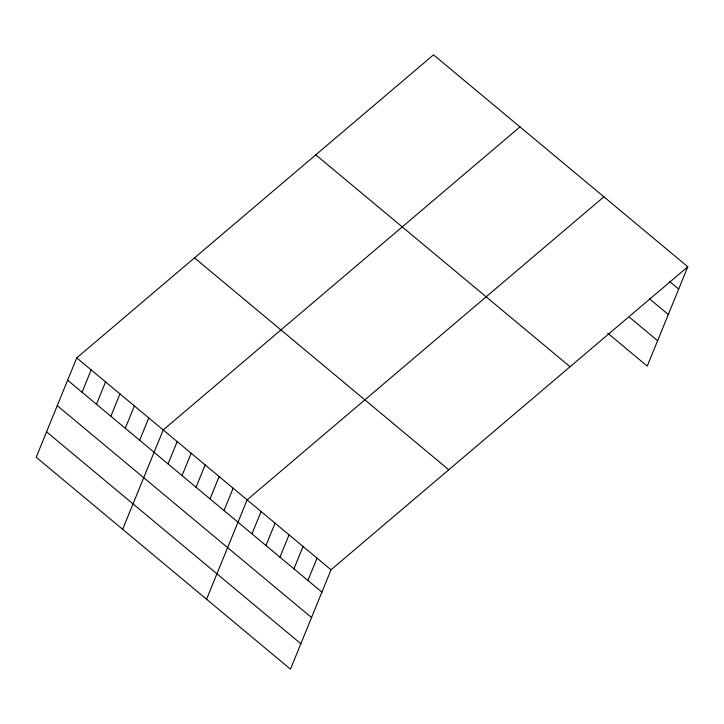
<?xml version="1.0" encoding="UTF-8"?>
<svg xmlns="http://www.w3.org/2000/svg" width="724" height="724" viewBox="0 0 724 724"><rect width="100%" height="100%" fill="white"/><g stroke="black" fill="none" stroke-linecap="round" stroke-linejoin="round"><path stroke-width="1.09" d="M76.753 357.891L36.2 457.251L290.478 669.157L331.022 569.788L687.8 266.749L433.522 54.843L76.753 357.891L331.022 569.788M82.047 392.236L91.161 369.901M96.455 404.245L105.568 381.901M110.862 416.255L119.976 393.91M125.27 428.255L134.383 405.92M139.678 440.264L148.791 417.929M122.655 529.298L163.208 429.938L519.977 126.89M168.077 463.93L177.19 441.595M182.059 475.587L191.172 453.242M196.041 487.243L205.163 464.899M210.032 498.89L219.146 476.555M224.015 510.547L233.128 488.211M206.566 599.228L247.11 499.868L603.888 196.819M251.979 533.86L261.102 511.515M265.97 545.516L275.084 523.171M279.953 557.163L289.066 534.828M293.935 568.82L303.057 546.484M307.926 580.476L317.04 558.141M687.8 266.749L647.247 366.109L607.762 333.203M669.637 281.546L678.687 289.084M649.392 298.731L668.306 314.506M629.654 317.384L657.627 340.696M315.791 154.845L570.069 366.751M194.484 257.88L448.762 469.786M67.631 380.227L321.909 592.132M57.259 405.648L311.537 617.545M46.571 431.839L300.849 643.736"/></g></svg>
